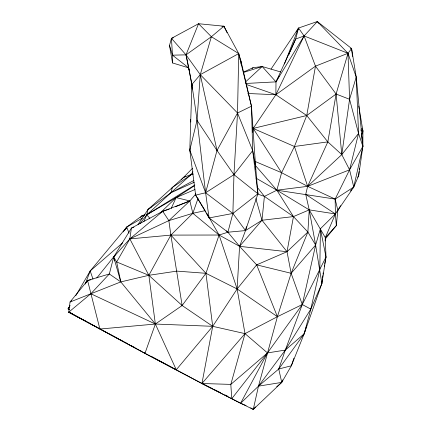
<?xml version="1.0" encoding="UTF-8"?>
<svg xmlns="http://www.w3.org/2000/svg" width="431" height="431" viewBox="0 0 431 431"><rect width="100%" height="100%" fill="white"/><g stroke="black" fill="none" stroke-linecap="round" stroke-linejoin="round"><path stroke-width="0.65" d="M325.125 240.977L325.319 237.653L335.393 213.948L353.77 187.038L358.684 175.568L362.87 146.378L362.897 130.83L358.775 106.031M252.765 132.36L253.169 128.416L275.862 94.745L275.996 81.863L295.671 39.038L298.548 28.031L317.302 21.55L351.588 48.531L356.227 77.127L362.87 146.378L353.77 187.038L352.526 188.519M357.66 177.27L358.684 175.568L358.7 174.232M241.031 64.149L241.074 61.466L238.726 53.584L223.894 26.205L198.546 23.727L171.457 38.364L169.496 45.454L172.556 62.958L188.589 67.823L189.338 70.388M173.359 37.788L171.457 38.364L186.009 54.85L191.919 84.444L189.796 150.117L195.626 195.13L209.121 217.924L227.902 232.217L239.566 246.333L256.65 264.855L277.413 316.688L258.481 386.149L253.256 409.45C190.852 378.774 129.946 345.177 68.766 312.163L70.043 302.029L87.585 280.489L109.329 273.981L120.804 281.906L155.37 324.042L176.268 369.771L212.709 326.321L237.131 288.959L256.65 264.855L287.019 251.715L307.879 232.029L309.237 209.87L305.719 194.349L307.648 186.343L327.835 141.88L336.099 94.033L347.995 53.288L351.588 48.531L350.295 48.267M204.526 209.547L195.626 195.13L195.674 193.788M255.394 169.361L255.567 166.005L251.456 106.204L241.074 61.466L239.911 59.074M246.096 405.571L240.573 403.297L231.759 398.702L230.817 384.393L245.007 333.632L237.131 288.959L239.566 246.333L245.503 230.585L257.943 193.783L255.567 166.005L252.695 150.608L251.456 106.204L238.726 53.584L211.384 36.721L198.546 23.727L186.009 54.85C197.926 108.542 200.927 163.64 209.121 217.924L232.885 213.453L257.943 193.783L252.695 150.608L237.519 113.003L200.264 74.649L186.009 54.85L172.47 55.173L169.496 45.454M351.454 50.529L351.588 48.531L352.51 56.483M190.313 152.024L189.796 150.117L197.037 120.335L200.264 74.649L211.384 36.721L223.894 26.205L227.094 32.778M358.684 175.568L359.061 171.565M359.249 169.561L359.373 168.225M362.584 134.17L362.897 130.83L361.862 128.379M257.032 186.995L264.408 196.401L261.994 220.252L239.566 246.333L219.093 235.024L192.851 213.286L189.872 200.943L195.819 193.934M250.697 407.818L253.256 409.45L281.755 382.399L291.351 365.779L304.157 333.826L321.876 283.506L322.453 278.857M322.614 277.526L322.862 275.533M323.024 274.208L323.185 272.877M256.1 178.181L276.847 190.19L309.237 209.87L325.319 237.653L325.981 257.005L302.287 304.539L267.479 352.924L240.573 403.297L258.481 386.149L278.744 369.011L304.157 333.826L304.334 332.533M245.745 83.479L275.996 81.863L304.087 35.951L317.302 21.55L347.995 53.288L356.227 77.127L349.573 99.297L341.783 154.616L349.584 169.825L353.77 187.038L335.146 199.09L276.847 190.19L264.408 196.401L257.797 194.106M71.519 300.73L70.043 302.029L120.804 281.906L116.656 261.951L129.839 238.903L131.396 228.101L162.724 211.303L189.872 200.943L176.128 197.603L146.793 214.8L139.913 223.711M282.725 379.9L281.755 382.399L258.481 386.149L285.306 350.08L304.157 333.826L310.805 309.135L321.876 283.506L325.981 257.005L320.4 228.753L335.393 213.948L335.146 199.09L349.584 169.825L362.87 146.378L361.415 133.685M271.029 69.095L298.548 28.031L304.087 35.951L315.481 66.158L306.748 115.524L294.432 146.492L281.615 172.712L276.847 190.19L293.463 216.583L307.879 232.029L315.611 245.04L321.876 283.506M324.306 266.261L324.548 264.936M324.785 263.616L325.981 257.005M206.858 213.555L219.093 235.024L205.921 273.308L212.709 326.321L201.94 383.504L231.759 398.702L267.479 352.924L285.306 350.08L310.805 309.135L319.818 269.547L320.4 228.753L315.611 245.04L302.287 304.539L285.306 350.08L278.744 369.011L281.755 382.399L276.713 386.752M362.638 132.118L362.897 130.83L362.218 129.672M143.868 221.464L146.793 214.8L147.968 209.574L183.487 177.443L192.468 168.354M246.403 226.684L245.503 230.585L227.902 232.217L219.093 235.024L170.859 235.1L129.839 238.903L113.687 257.005L109.329 273.981L90.839 293.743L68.766 312.163L144.961 353.372L176.268 369.771M356.432 81.745L356.227 77.127L358.549 133.465L349.584 169.825L307.648 186.343L276.847 190.19L255.308 165.364M190.136 148.835L189.796 150.117L205.609 192.759L232.885 213.453L245.503 230.585L261.994 220.252L293.463 216.583L309.237 209.87L335.393 213.948L336.331 225.569L325.367 238.903M192.894 173.58L172.357 187.431L170.956 192.738L146.793 214.8L149.837 218.318M195.626 195.13L205.609 192.759L217.003 150.473L237.519 113.003L238.726 53.584L200.264 74.649L191.919 84.444L192.081 89.142M304.157 333.826L306.727 325.48M293.899 358.204L291.351 365.779L278.744 369.011M198.061 198.287L192.851 213.286L170.859 235.1L148.846 275.312L155.37 324.042L144.961 353.372M85.3 283.997L90.208 270.943L126.73 227.089L141.61 216.06L145.145 214.39M284.428 64.052L298.548 28.031L296.7 31.603M307.879 232.029L291.14 273.292L277.413 316.688L245.007 333.632L201.94 383.504L151.039 356.232M288.732 54.969L289.535 53.132M290.068 51.903L295.671 39.038L304.087 35.951L347.995 53.288L349.573 99.297L358.549 133.465L362.87 146.378M171.166 208.529L176.128 197.603L194.65 185.616M336.999 211.987L340.565 205.641M247.755 93.489L275.862 94.745L304.087 35.951M125.852 228.888L126.73 227.089L142.268 218.156M279.094 76.136L275.996 81.863L262.193 66.53L253.013 67.699L243.283 72.225M69.159 309.684L68.103 308.849L70.113 305.401M75.808 295.639L90.208 270.943L122.598 242.874M124.57 230.434L126.73 227.089L129.036 233.225M192.943 171.759L191.143 174.512L170.956 192.738L147.968 209.574L137.968 224.599M85.327 283.835L87.585 280.489L90.871 279.778M140.49 217.709L141.61 216.06L144.25 215.548M171.613 188.487L172.357 187.431M69.246 309.539L68.103 308.849L69.65 306.667M123.218 231.926L126.73 227.089M87.585 280.489L99.9 329.031L155.37 324.042L182.141 305.525L205.921 273.308L170.859 235.1L168.86 220.629L162.724 211.303L129.839 238.903L148.846 275.312L182.141 305.525L212.709 326.321L245.007 333.632L267.479 352.924L230.817 384.393L201.94 383.504L212.698 388.821M252.695 150.608L233.958 174.657L205.609 192.759M358.549 133.465L341.783 154.616L307.648 186.343L281.615 172.712L254.99 161.393M96.77 278L115.152 255.06M68.103 308.849L69.795 306.802M253.256 409.45L255.405 406.869M350.451 190.992L351.696 189.511M325.319 237.653L336.331 225.569L337.829 210.177L335.146 199.09L307.648 186.343L294.432 146.492L253.169 128.416L252.733 127.161M181.214 179.862L183.487 177.443L185.163 176.435M252.081 68.631L253.013 67.699M160.208 212.936L176.128 197.603L194.914 189.543M129.839 238.903L168.86 220.629L189.872 200.943L175.53 206.761M245.675 81.793L262.193 66.53L280.624 71.939M161.749 212.171L162.724 211.303L169.356 209.121M147.968 209.574L151.696 206.708M246.252 84.46L275.862 94.745L315.481 66.158L347.995 53.288M186.009 54.85L211.384 36.721M146.793 214.8L194.871 184.991M193.842 180.487L170.956 192.738L194.236 182.259M251.456 106.204L237.519 113.003L233.958 174.657L232.885 213.453L227.902 232.217L226.453 230.844M310.805 309.135L302.287 304.539L277.413 316.688L237.131 288.959L205.921 273.308L176.839 271.115L148.846 275.312L120.804 281.906L113.687 257.005L131.396 228.101L133.896 227.218M183.487 177.443L191.143 174.512L193.093 174.393M243.343 72.478L262.193 66.53M168.86 220.629L192.851 213.286L205.21 210.657L205.808 211.772M221.917 26.544L223.894 26.205L224.168 27.509M294.432 146.492L327.835 141.88L341.783 154.616L336.099 94.033L315.481 66.158M141.61 216.06L144.24 215.786M212.709 326.321L155.37 324.042L90.839 293.743M239.566 246.333L287.019 251.715L291.14 273.292L302.287 304.539M256.65 264.855L291.14 273.292L315.611 245.04L309.237 209.87M349.573 99.297L336.099 94.033L306.748 115.524L253.169 128.416L281.615 172.712M71.783 313.385L68.766 312.163L107.238 332.77M148.846 275.312L116.656 261.951L113.687 257.005L114.641 260.906M72.397 313.833L68.766 312.163L84.244 320.287M213.895 389.408L220.467 392.657M225.251 395.022L227.643 396.202M85.435 320.912L86.626 321.537M87.816 322.162L89.007 322.787M108.423 333.405L118.487 338.793M119.667 339.429L123.218 341.33M124.403 341.966L127.36 343.55M128.546 344.186L129.731 344.822M130.916 345.452L132.096 346.088M133.281 346.723L134.467 347.354M135.652 347.989L136.832 348.625M139.795 350.209L140.975 350.845M144.525 352.747L145.71 353.382M305.719 194.349L335.393 213.948M275.862 94.745L306.748 115.524L327.835 141.88M264.408 196.401L293.463 216.583L287.019 251.715L261.994 220.252L255.825 198.589M171.457 38.364L172.47 55.173L188.589 67.823M257.943 193.783L233.958 174.657L217.003 150.473L197.037 120.335M317.302 21.55L319.118 23.516M206.411 212.892L209.121 217.924M191.919 84.444L192.388 85.688M90.208 270.943L92.988 279.132M219.093 235.024L237.131 288.959M254.5 162.131L255.567 166.005M200.264 74.649L217.003 150.473M170.859 235.1L182.141 305.525M360.952 129.672L361.108 131.008M190.561 119.419L190.761 122.032M172.47 55.173L172.556 62.958"/></g></svg>
